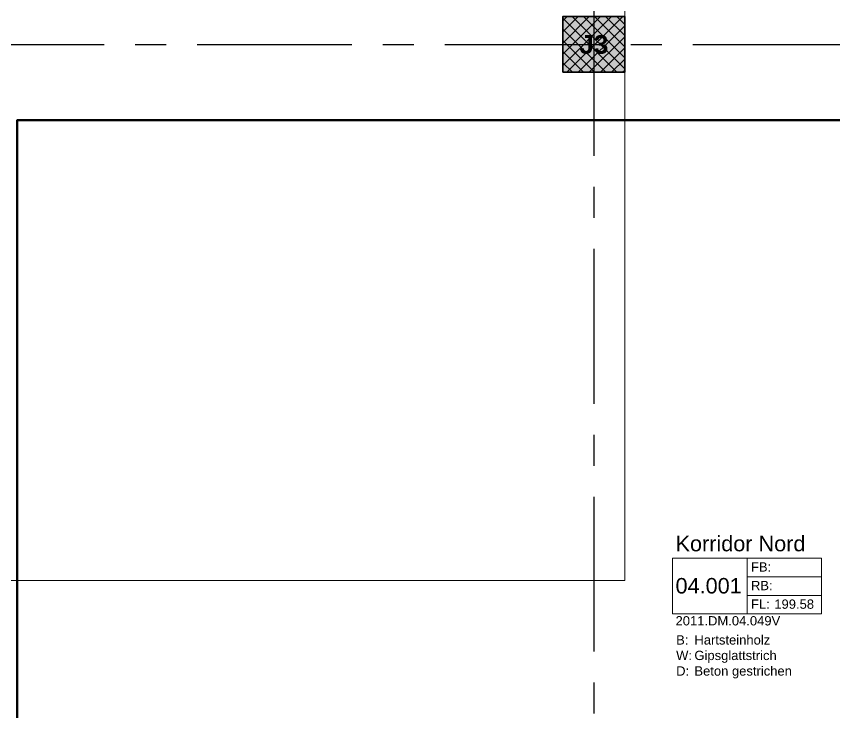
# Model space of a CAD drawing. Header units: millimetres. Extents: x -5 to 111, y -3 to 86.
# Drawn here: x 17.94 to 24.54, y 21.26 to 26.88 of the extents above; entities that cross this region are included whole.
import ezdxf

# ---------------------------------------------------------------- set-up
doc = ezdxf.new("R2010")
doc.units = ezdxf.units.MM
doc.linetypes.add('MITTE', pattern=[2, 1.25, -0.25, 0.25, -0.25])
doc.layers.add('A1------H-', color=8, linetype='Continuous')
for name, color, linetype, lineweight in [('A1------J-', 10, 'Continuous', 50), ('A1E00---E-', 3, 'MITTE', 25), ('A1E00---T-', 3, 'Continuous', 25), ('A1E2----E-', 4, 'Continuous', 35), ('A1E2----H-', 5, 'Continuous', 18), ('A1Z21---E-', 210, 'Continuous', 18), ('A1Z29---T-', 5, 'Continuous', 18)]:
    doc.layers.add(name, color=color, linetype=linetype, lineweight=lineweight)
doc.styles.add('ARIAL', font='ARIAL.TTF')
doc.styles.add('ARIALFETT', font='ARIALBD.TTF')

# ---------------------------------------------------------------- blocks, each defined once
blk = doc.blocks.new('bbl-raumstempel')
for points in [[(0, 0), (0, -0.45), (1.2, -0.45), (1.2, 0), (0, 0)], [(0.6, -0.45), (0.6, 0)], [(0.6, -0.15), (1.2, -0.15)], [(0.6, -0.3), (1.2, -0.3)], [(1.2, -0.3), (1.2, -0.45)]]:
    blk.add_lwpolyline(points)
at = {"style": 'ARIAL'}
for s, p in [('FB:', (0.6318, -0.1083)), ('RB:', (0.6318, -0.2583)), ('FL:', (0.6318, -0.4083)), ('B:', (0.0282, -0.6971)), ('W:', (0.0282, -0.8221)), ('D:', (0.0282, -0.9478))]:
    blk.add_text(s, height=0.075, dxfattribs=at).set_placement(p)
for tag, p, height in [('RAUMBEZ', (0.0233, 0.0555), 0.125), ('FB', (0.8201, -0.1083), 0.075), ('RNR1', (0.0233, -0.285), 0.125), ('RB', (0.8201, -0.2583), 0.075), ('FLAECHE', (0.8201, -0.4083), 0.075), ('RNR2', (0.0233, -0.5428), 0.075), ('B', (0.1756, -0.6971), 0.075), ('W', (0.1756, -0.8221), 0.075), ('D', (0.1756, -0.9478), 0.075)]:
    blk.add_attdef(tag, p, '', height=height, dxfattribs=at)
blk = doc.blocks.new('2011.DM.04.048H', base_point=(22.85, 22.325))
at = {"layer": 'A1Z21---E-'}
blk.add_lwpolyline([(22.85, 22.325), (15.99, 22.325), (15.99, 37.545), (15.99, 37.945), (15.99, 37.945), (19.1974, 37.945), (19.1974, 37.945), (19.4597, 37.945), (19.4597, 37.945), (22.345, 37.945), (22.3494, 37.9533), (22.3813, 37.9246), (22.8225, 37.9246), (22.85, 37.9494), (22.85, 32.625), (22.35, 32.625), (22.35, 32.175), (22.85, 32.175), (22.85, 26.875), (22.35, 26.875), (22.35, 26.425), (22.85, 26.425), (22.85, 22.325)], close=True, dxfattribs=at)
at = {"layer": 'A1Z21---E-', "style": 'ARIAL', "flags": 1}
blk.add_attdef('C_NUMBER', (22.85, 22.325), '', height=10, dxfattribs=at)
blk = doc.blocks.new('2011.DM.04.049V', base_point=(35.55, 47.1039))
at = {"layer": 'A1Z21---E-'}
blk.add_lwpolyline([(22.85, 38.3499), (22.85, 22.325), (15.99, 22.325)], dxfattribs=at)
at = {"layer": 'A1Z21---E-', "style": 'ARIAL', "flags": 1}
blk.add_attdef('C_NUMBER', (35.55, 47.1039), '', height=10, dxfattribs=at)

msp = doc.modelspace()

# ---------------------------------------------------------------- hatches: boundary and pattern name
at = {"layer": 'A1------H-'}
msp.add_hatch(color=256, dxfattribs=at).paths.add_polyline_path([(22.35, 26.425), (22.85, 26.425), (22.85, 26.875), (22.35, 26.875)])
msp.add_hatch(color=256, dxfattribs=at).paths.add_polyline_path([(22.35, 26.425), (22.85, 26.425), (22.85, 26.875), (22.35, 26.875)])
at = {"layer": 'A1E2----H-'}
h = msp.add_hatch(dxfattribs=at)
h.set_pattern_fill('ANSI37', color=256, scale=0.02, style=0)
h.paths.add_polyline_path([(22.35, 26.425), (22.85, 26.425), (22.85, 26.875), (22.35, 26.875)])
h = msp.add_hatch(dxfattribs=at)
h.set_pattern_fill('ANSI37', color=256, scale=0.02, style=0)
h.paths.add_polyline_path([(22.35, 26.425), (22.85, 26.425), (22.85, 26.875), (22.35, 26.875)])

# ---------------------------------------------------------------- linework, layer by layer
at = {"layer": 'A1------J-', "flags": 128}
msp.add_lwpolyline([(25.188, 40.2), (25.188, 26.04), (17.95, 26.04), (17.95, 2.5), (17.29, 2.5)], dxfattribs=at)
at = {"layer": 'A1E00---E-'}
for p, q in [((22.6, 79), (22.6, 14.9776)), ((1.4, 26.65), (89.8, 26.65))]:
    msp.add_line(p, q, dxfattribs=at)
at = {"layer": 'A1E2----E-', "flags": 128}
msp.add_lwpolyline([(22.35, 26.425), (22.85, 26.425), (22.85, 26.875), (22.35, 26.875), (22.35, 26.425)], dxfattribs=at)
msp.add_lwpolyline([(22.35, 26.425), (22.85, 26.425), (22.85, 26.875), (22.35, 26.875), (22.35, 26.425)], dxfattribs=at)

# ---------------------------------------------------------------- block references
at = {"layer": 'A1Z21---E-'}
for name, p in [('2011.DM.04.049V', (35.55, 47.1039)), ('2011.DM.04.048H', (22.85, 22.325))]:
    msp.add_blockref(name, p, dxfattribs=at)
at = {"layer": 'A1Z29---T-'}
msp.add_blockref('bbl-raumstempel', (23.2366, 22.5038), dxfattribs=at).add_auto_attribs({'FLAECHE': '199.58', 'RAUMBEZ': 'Korridor Nord', 'RNR1': '04.001', 'RNR2': '2011.DM.04.049V', 'B': 'Hartsteinholz', 'W': 'Gipsglattstrich', 'D': 'Beton gestrichen'})

# ---------------------------------------------------------------- texts
at = {"layer": 'A1E00---T-', "style": 'ARIALFETT'}
msp.add_text('J3', height=0.15, dxfattribs=at).set_placement((22.485, 26.5752))

doc.saveas('drawing.dxf')
